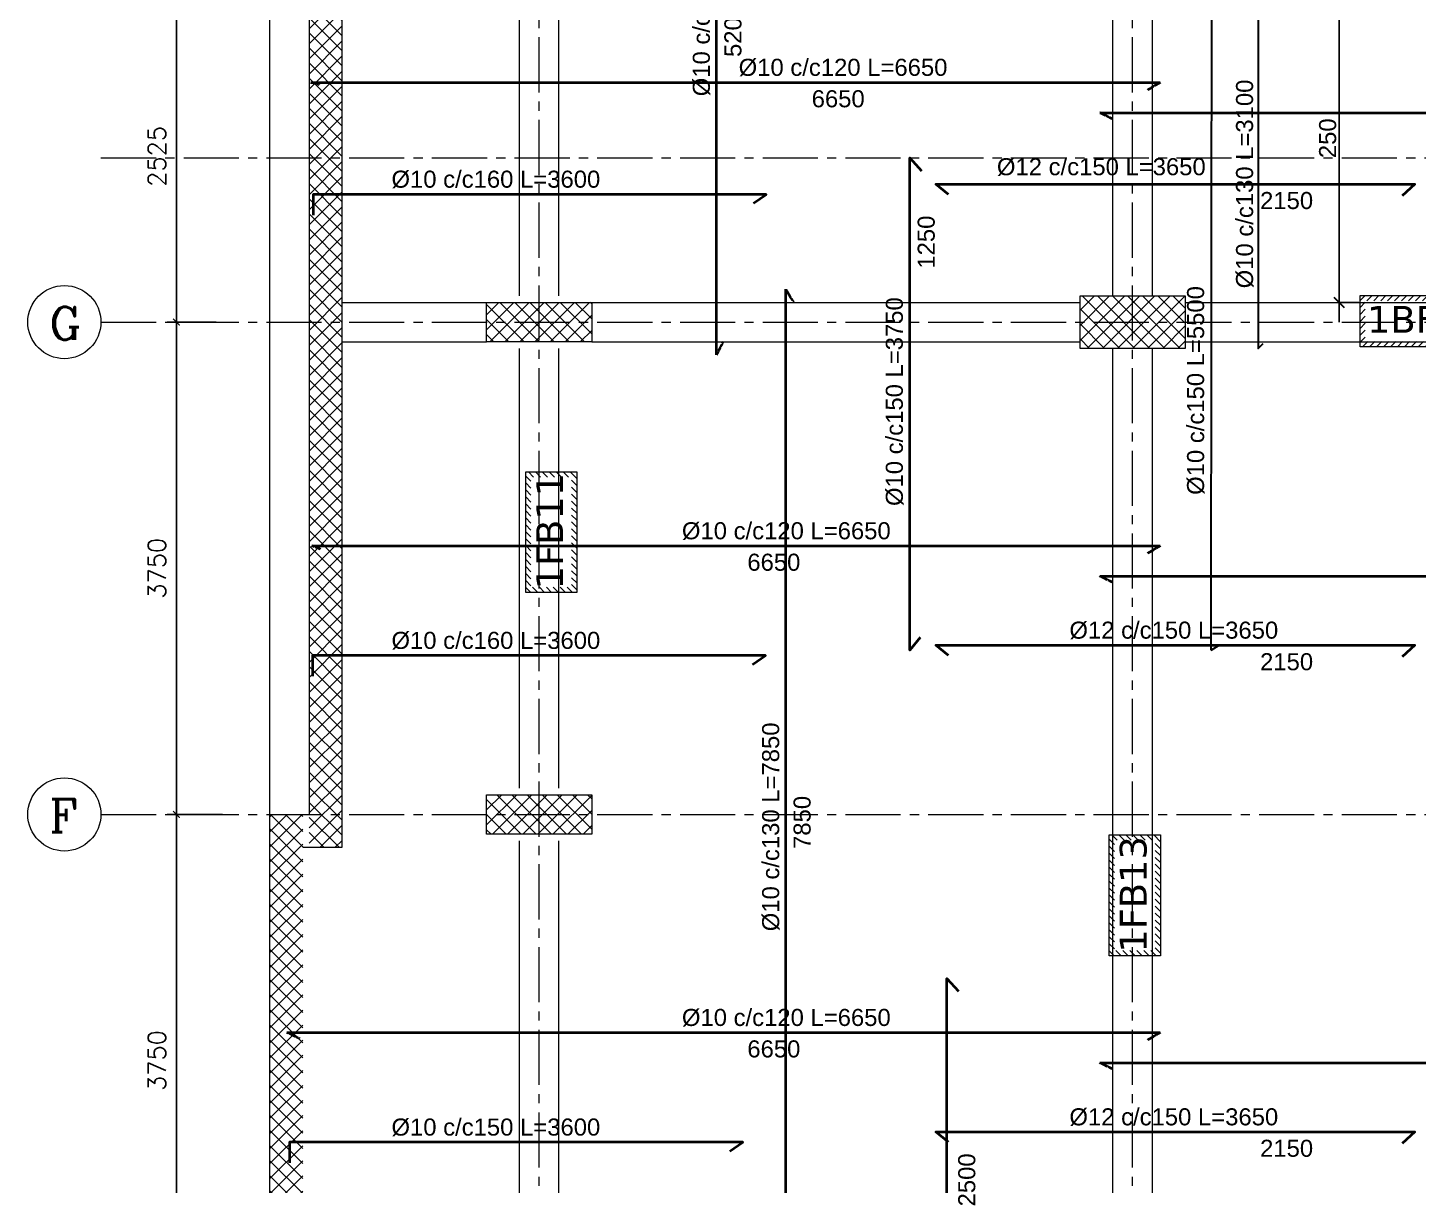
# Model space of a CAD drawing. Header units: inches. Extents: x -26151 to 62940, y -10194 to 246332.
# Drawn here: x -25551 to -24492, y 118694 to 119575 of the extents above; entities that cross this region are included whole.
import ezdxf

# ---------------------------------------------------------------- set-up
doc = ezdxf.new("R2010")
doc.units = ezdxf.units.IN
doc.header["$LTSCALE"] = 0.7
doc.header["$MEASUREMENT"] = 0
for name, pattern in [('ACAD_ISO10W100', [18, 12, -3, 0, -3]), ('CENTER2', [1.125, 0.75, -0.125, 0.125, -0.125]), ('DASHED2', [0.375, 0.25, -0.125])]:
    doc.linetypes.add(name, pattern=pattern)
doc.layers.get('0').update_dxf_attribs({"lineweight": 13})
doc.layers.get('Defpoints').update_dxf_attribs({"lineweight": 5})
for name, color, linetype, lineweight in [('axis', 254, 'ACAD_ISO10W100', 9), ('BEAM', 5, 'Continuous', 0), ('COLUMN', 4, 'Continuous', 20), ('dim', 1, 'Continuous', 25), ('hach', 9, 'Continuous', 9), ('hach 1', 254, 'Continuous', 9), ('hatch', 9, 'Continuous', 9), ('TEXT', 3, 'Continuous', 25), ('top renforcment', 7, 'Continuous', 40)]:
    doc.layers.add(name, color=color, linetype=linetype, lineweight=lineweight)
doc.styles.add('100', font='romans.shx', dxfattribs={"height": 13.5})
doc.styles.add('GENERATED_STYLE_4', font='verdanai.ttf')
doc.styles.add('romanc', font='verdana.ttf', dxfattribs={"height": 250})
doc.styles.get("Standard").update_dxf_attribs({"font": 'arial.ttf', "height": 13})
doc.dimstyles.new('abr100', dxfattribs={"dimtxt": 15, "dimasz": 5, "dimexe": 7, "dimexo": 7, "dimgap": 8, "dimtad": 1, "dimdec": 0, "dimlfac": 10, "dimzin": 4, "dimdsep": 46, "dimtxsty": '100', "dimblk": 'ARCHTICK', "dimcen": 0.09, "dimdle": 7, "dimclrd": 1, "dimclre": 8, "dimclrt": 2, "dimadec": 0, "dimazin": 1, "dimtfac": 1, "dimtdec": 0, "dimtix": 1, "dimtofl": 0, "dimtmove": 0, "dimatfit": 3, "dimldrblk": 'ARCHTICK', "dimfxl": 0, "dimtolj": 1, "dimtzin": 0, "dimlwd": -1, "dimlwe": -1, "dimarcsym": 0})
doc.dimstyles.get("Standard").update_dxf_attribs({"dimtxt": 13, "dimasz": 5, "dimexe": 0.18, "dimexo": 0.0625, "dimgap": 6, "dimtad": 1, "dimdec": 0, "dimlfac": 10, "dimzin": 0, "dimdsep": 46, "dimtxsty": 'Standard', "dimblk": 'ARCHTICK', "dimcen": 0.09, "dimse1": 1, "dimse2": 1, "dimclrd": 1, "dimclre": 7, "dimclrt": 3, "dimadec": 0, "dimazin": 0, "dimtfac": 1, "dimtdec": 0, "dimtix": 1, "dimtofl": 0, "dimtmove": 0, "dimatfit": 3, "dimldrblk": 'ARCHTICK', "dimfxl": 0, "dimtolj": 1, "dimtzin": 0, "dimarcsym": 0})
doc.dimstyles.new('STANDARD$0', dxfattribs={"dimscale": 0, "dimtxt": 50, "dimasz": 8, "dimexe": 15, "dimexo": 0.0625, "dimgap": 2, "dimtad": 1, "dimdec": 0, "dimzin": 0, "dimdsep": 46, "dimtxsty": 'Standard', "dimblk1": 'ARCHTICK', "dimblk2": 'ARCHTICK', "dimsah": 1, "dimcen": 0.09, "dimdle": 15, "dimclrd": 3, "dimclre": 3, "dimclrt": 3, "dimazin": 0, "dimtfac": 1, "dimtdec": 0, "dimtofl": 0, "dimtmove": 1, "dimatfit": 3, "dimldrblk": 'ARCHTICK', "dimfxl": 0, "dimtolj": 1, "dimtzin": 0, "dimarcsym": 0})

# ---------------------------------------------------------------- blocks, each defined once
blk = doc.blocks.new('_ArchTick')
at = {"color": 0, "linetype": 'ByBlock', "lineweight": 0, "const_width": 0.15}
blk.add_lwpolyline([(-0.5, -0.5), (0.5, 0.5)], dxfattribs=at)
blk = doc.blocks.new('*D1470')
at = {"layer": 'Defpoints', "color": 0, "lineweight": 30, "transparency": 16777216}
for p in [(-25437.7, 118976.1), (-25395.5, 118976.1), (-25400.5, 118601.1)]:
    blk.add_point(p, dxfattribs=at)
at = {"layer": 'dim', "color": 8, "transparency": 16777216}
for p, q in [((-25402.5, 118976.1), (-25444.7, 118976.1)), ((-25407.5, 118601.1), (-25444.7, 118601.1))]:
    blk.add_line(p, q, dxfattribs=at)
at = {"layer": 'dim', "color": 1, "transparency": 16777216}
blk.add_line((-25437.7, 118594.1), (-25437.7, 118983.1), dxfattribs=at)
at = {"layer": 'dim', "color": 1, "transparency": 16777216, "xscale": 5, "yscale": 5, "zscale": 5}
for p, rotation in [((-25437.7, 118976.1), 90), ((-25437.7, 118601.1), 270)]:
    blk.add_blockref('_ArchTick', p, dxfattribs=dict(at, rotation=rotation))
at = {"layer": 'dim', "color": 2, "lineweight": 30, "transparency": 16777216, "insert": (-25452.5, 118788.6), "char_height": 13.5, "attachment_point": 5, "rotation": 90, "style": '100'}
blk.add_mtext('\\A1;3750', dxfattribs=at)
blk = doc.blocks.new('*D1471')
at = {"layer": 'Defpoints', "color": 0, "lineweight": 30, "transparency": 16777216}
for p in [(-25437.7, 119351.1), (-25400.5, 119351.1), (-25395.5, 118976.1)]:
    blk.add_point(p, dxfattribs=at)
at = {"layer": 'dim', "color": 1, "transparency": 16777216}
blk.add_line((-25437.7, 118969.1), (-25437.7, 119358.1), dxfattribs=at)
at = {"layer": 'dim', "color": 8, "transparency": 16777216}
for p, q in [((-25407.5, 119351.1), (-25444.7, 119351.1)), ((-25402.5, 118976.1), (-25444.7, 118976.1))]:
    blk.add_line(p, q, dxfattribs=at)
at = {"layer": 'dim', "color": 1, "transparency": 16777216, "xscale": 5, "yscale": 5, "zscale": 5}
for p, rotation in [((-25437.7, 119351.1), 90), ((-25437.7, 118976.1), 270)]:
    blk.add_blockref('_ArchTick', p, dxfattribs=dict(at, rotation=rotation))
at = {"layer": 'dim', "color": 2, "lineweight": 30, "transparency": 16777216, "insert": (-25452.5, 119163.6), "char_height": 13.5, "attachment_point": 5, "rotation": 90, "style": '100'}
blk.add_mtext('\\A1;3750', dxfattribs=at)
blk = doc.blocks.new('*D1472')
at = {"layer": 'Defpoints', "color": 0, "lineweight": 30, "transparency": 16777216}
for p in [(-25437.7, 119603.6), (-25400.5, 119603.6), (-25400.5, 119351.1)]:
    blk.add_point(p, dxfattribs=at)
at = {"layer": 'dim', "color": 1, "transparency": 16777216}
blk.add_line((-25437.7, 119344.1), (-25437.7, 119610.6), dxfattribs=at)
at = {"layer": 'dim', "color": 8, "transparency": 16777216}
for p, q in [((-25407.5, 119603.6), (-25444.7, 119603.6)), ((-25407.5, 119351.1), (-25444.7, 119351.1))]:
    blk.add_line(p, q, dxfattribs=at)
at = {"layer": 'dim', "color": 1, "transparency": 16777216, "xscale": 5, "yscale": 5, "zscale": 5}
for p, rotation in [((-25437.7, 119603.6), 90), ((-25437.7, 119351.1), 270)]:
    blk.add_blockref('_ArchTick', p, dxfattribs=dict(at, rotation=rotation))
at = {"layer": 'dim', "color": 2, "lineweight": 30, "transparency": 16777216, "insert": (-25452.5, 119477.3), "char_height": 13.5, "attachment_point": 5, "rotation": 90, "style": '100'}
blk.add_mtext('\\A1;2525', dxfattribs=at)
blk = doc.blocks.new('*D1478')
at = {"layer": 'Defpoints', "color": 0, "transparency": 16777216}
for p in [(-25366.5, 119448.4), (-25366.5, 119446.7), (-25006.4, 119448.4, 13009.9)]:
    blk.add_point(p, dxfattribs=at)
at = {"layer": 'TEXT', "color": 3, "transparency": 16777216, "insert": (-25194.4, 119459.7), "char_height": 13, "attachment_point": 5}
blk.add_mtext('\\A1;%%C10 c/c160 L=3600', dxfattribs=at)
blk = doc.blocks.new('*D1479')
at = {"layer": 'Defpoints', "color": 0, "transparency": 16777216}
for p in [(-24709.4, 119431, -26473), (-24494.4, 119431, -40395.4), (-24494.4, 119431)]:
    blk.add_point(p, dxfattribs=at)
at = {"layer": 'TEXT', "color": 3, "transparency": 16777216, "insert": (-24592.2, 119443.6), "char_height": 13, "attachment_point": 5}
blk.add_mtext('\\A1;2150', dxfattribs=at)
blk = doc.blocks.new('*D1480')
at = {"layer": 'Defpoints', "color": 0, "lineweight": 30, "transparency": 16777216}
for p in [(-24859.4, 119456.1), (-24494.4, 119456.2), (-24494.4, 119456.1)]:
    blk.add_point(p, dxfattribs=at)
at = {"layer": 'TEXT', "color": 3, "transparency": 16777216, "insert": (-24733.3, 119469.2), "char_height": 13, "attachment_point": 5}
blk.add_mtext('\\A1;%%C12 c/c150 L=3650', dxfattribs=at)
blk = doc.blocks.new('*D1504')
at = {"layer": 'Defpoints', "color": 0, "transparency": 16777216}
for p in [(-25353.4, 119508.4, -19467.6), (-24688.4, 119508.4, -59863), (-24688.4, 119508.4)]:
    blk.add_point(p, dxfattribs=at)
at = {"layer": 'TEXT', "color": 3, "transparency": 16777216, "insert": (-24933.7, 119521.1), "char_height": 13, "attachment_point": 5}
blk.add_mtext('\\A1;6650', dxfattribs=at)
blk = doc.blocks.new('*D1505')
at = {"layer": 'Defpoints', "color": 0, "transparency": 16777216}
for p in [(-25353.5, 119533.6), (-24688.4, 119533.6, -19467.6), (-24688.4, 119531.9)]:
    blk.add_point(p, dxfattribs=at)
at = {"layer": 'TEXT', "color": 3, "transparency": 16777216, "insert": (-24930, 119544.9), "char_height": 13, "attachment_point": 5}
blk.add_mtext('\\A1;%%C10 c/c120 L=6650', dxfattribs=at)
blk = doc.blocks.new('*D1506')
at = {"layer": 'Defpoints', "color": 0, "transparency": 16777216}
for p in [(-24734.5, 119510.5), (-24059.4, 119510.5, -19467.6), (-24059.4, 119508.8)]:
    blk.add_point(p, dxfattribs=at)
at = {"layer": 'TEXT', "color": 3, "transparency": 16777216, "insert": (-24344.2, 119521.8), "char_height": 13, "attachment_point": 5}
blk.add_mtext('\\A1;%%C10 c/c120 L=6800', dxfattribs=at)
blk = doc.blocks.new('*D1511')
at = {"layer": 'Defpoints', "color": 0, "transparency": 16777216}
for p in [(-25353.4, 119155.4, -19467.6), (-24688.4, 119155.4, -59863), (-24688.4, 119155.4)]:
    blk.add_point(p, dxfattribs=at)
at = {"layer": 'TEXT', "color": 3, "transparency": 16777216, "insert": (-24982.7, 119168.1), "char_height": 13, "attachment_point": 5}
blk.add_mtext('\\A1;6650', dxfattribs=at)
blk = doc.blocks.new('*D1512')
at = {"layer": 'Defpoints', "color": 0, "transparency": 16777216}
for p in [(-25353.5, 119180.6), (-24688.4, 119180.6, -19467.6), (-24688.4, 119178.9)]:
    blk.add_point(p, dxfattribs=at)
at = {"layer": 'TEXT', "color": 3, "transparency": 16777216, "insert": (-24973.2, 119191.9), "char_height": 13, "attachment_point": 5}
blk.add_mtext('\\A1;%%C10 c/c120 L=6650', dxfattribs=at)
blk = doc.blocks.new('*D1513')
at = {"layer": 'Defpoints', "color": 0, "transparency": 16777216}
for p in [(-24734.4, 119132.4, -19467.6), (-24059.4, 119132.4, -59863), (-24059.4, 119132.4)]:
    blk.add_point(p, dxfattribs=at)
at = {"layer": 'TEXT', "color": 3, "transparency": 16777216, "insert": (-24353.7, 119145), "char_height": 13, "attachment_point": 5}
blk.add_mtext('\\A1;6750', dxfattribs=at)
blk = doc.blocks.new('*D1514')
at = {"layer": 'Defpoints', "color": 0, "transparency": 16777216}
for p in [(-24734.5, 119157.6), (-24059.4, 119157.6, -19467.6), (-24059.4, 119155.9)]:
    blk.add_point(p, dxfattribs=at)
at = {"layer": 'TEXT', "color": 3, "transparency": 16777216, "insert": (-24344.2, 119168.9), "char_height": 13, "attachment_point": 5}
blk.add_mtext('\\A1;%%C10 c/c120 L=6750', dxfattribs=at)
blk = doc.blocks.new('*D1515')
at = {"layer": 'Defpoints', "color": 0, "transparency": 16777216}
for p in [(-25353.4, 118784.8, -19467.6), (-24688.4, 118784.8, -59863), (-24688.4, 118784.8)]:
    blk.add_point(p, dxfattribs=at)
at = {"layer": 'TEXT', "color": 3, "transparency": 16777216, "insert": (-24982.7, 118797.4), "char_height": 13, "attachment_point": 5}
blk.add_mtext('\\A1;6650', dxfattribs=at)
blk = doc.blocks.new('*D1516')
at = {"layer": 'Defpoints', "color": 0, "transparency": 16777216}
for p in [(-25353.5, 118809.9), (-24688.4, 118809.9, -19467.6), (-24688.4, 118808.2)]:
    blk.add_point(p, dxfattribs=at)
at = {"layer": 'TEXT', "color": 3, "transparency": 16777216, "insert": (-24973.2, 118821.2), "char_height": 13, "attachment_point": 5}
blk.add_mtext('\\A1;%%C10 c/c120 L=6650', dxfattribs=at)
blk = doc.blocks.new('*D1542')
at = {"layer": 'Defpoints', "color": 0, "transparency": 16777216}
for p in [(-24853.9, 119476.1, -26473), (-24853.9, 119476.1), (-24853.9, 119351.1, -26473)]:
    blk.add_point(p, dxfattribs=at)
at = {"layer": 'TEXT', "color": 3, "transparency": 16777216, "insert": (-24866.6, 119412), "char_height": 13, "attachment_point": 5, "rotation": 90}
blk.add_mtext('\\A1;1250', dxfattribs=at)
blk = doc.blocks.new('*D1543')
at = {"layer": 'Defpoints', "color": 0, "transparency": 16777216}
for p in [(-24879.1, 119476.1, 13922.4), (-24877.7, 119476.1), (-24879.1, 119101.1)]:
    blk.add_point(p, dxfattribs=at)
at = {"layer": 'TEXT', "color": 3, "transparency": 16777216, "insert": (-24890.7, 119290.5), "char_height": 13, "attachment_point": 5, "rotation": 90}
blk.add_mtext('\\A1;%%C10 c/c150 L=3750', dxfattribs=at)
blk = doc.blocks.new('*D1564')
at = {"layer": 'Defpoints', "color": 0, "transparency": 16777216}
for p in [(-24948.5, 119376.1, -59863), (-24948.5, 119376.1), (-24948.5, 118591.1, -59863)]:
    blk.add_point(p, dxfattribs=at)
at = {"layer": 'TEXT', "color": 3, "transparency": 16777216, "insert": (-24961.1, 118970), "char_height": 13, "attachment_point": 5, "rotation": 90}
blk.add_mtext('\\A1;7850', dxfattribs=at)
blk = doc.blocks.new('*D1565')
at = {"layer": 'Defpoints', "color": 0, "transparency": 16777216}
for p in [(-24973.6, 119376.1, -19467.6), (-24971.9, 119376.1), (-24973.6, 118591, -40395.4)]:
    blk.add_point(p, dxfattribs=at)
at = {"layer": 'TEXT', "color": 3, "transparency": 16777216, "insert": (-24984.9, 118966.6), "char_height": 13, "attachment_point": 5, "rotation": 90}
blk.add_mtext('\\A1;%%C10 c/c130 L=7850', dxfattribs=at)
blk = doc.blocks.new('*D1568')
at = {"layer": 'Defpoints', "color": 0, "transparency": 16777216}
for p in [(-25001.2, 119846.1, -59863), (-25001.2, 119846.1), (-25001.2, 119326.1, -59863)]:
    blk.add_point(p, dxfattribs=at)
at = {"layer": 'TEXT', "color": 3, "transparency": 16777216, "insert": (-25013.8, 119573.2), "char_height": 13, "attachment_point": 5, "rotation": 90}
blk.add_mtext('\\A1;5200', dxfattribs=at)
blk = doc.blocks.new('*D1569')
at = {"layer": 'Defpoints', "color": 0, "transparency": 16777216}
for p in [(-25026.4, 119846.1, -19467.6), (-25024.7, 119846.1), (-25026.4, 119326, -40395.4)]:
    blk.add_point(p, dxfattribs=at)
at = {"layer": 'TEXT', "color": 3, "transparency": 16777216, "insert": (-25037.7, 119602.6), "char_height": 13, "attachment_point": 5, "rotation": 90}
blk.add_mtext('\\A1;%%C10 c/c130 L=5200', dxfattribs=at)
blk = doc.blocks.new('*D1573')
at = {"layer": 'Defpoints', "color": 0, "transparency": 16777216}
for p in [(-25366.5, 119097.1), (-25366.5, 119095.4), (-25006.4, 119097.1, 13009.9)]:
    blk.add_point(p, dxfattribs=at)
at = {"layer": 'TEXT', "color": 3, "transparency": 16777216, "insert": (-25194.4, 119108.4), "char_height": 13, "attachment_point": 5}
blk.add_mtext('\\A1;%%C10 c/c160 L=3600', dxfattribs=at)
blk = doc.blocks.new('*D1574')
at = {"layer": 'Defpoints', "color": 0, "transparency": 16777216}
for p in [(-24709.4, 119079.7, -26473), (-24494.4, 119079.7, -40395.4), (-24494.4, 119079.7)]:
    blk.add_point(p, dxfattribs=at)
at = {"layer": 'TEXT', "color": 3, "transparency": 16777216, "insert": (-24592.2, 119092.3), "char_height": 13, "attachment_point": 5}
blk.add_mtext('\\A1;2150', dxfattribs=at)
blk = doc.blocks.new('*D1575')
at = {"layer": 'Defpoints', "color": 0, "transparency": 16777216}
for p in [(-24859.4, 119104.9), (-24494.4, 119104.9), (-24494.4, 119103.2)]:
    blk.add_point(p, dxfattribs=at)
at = {"layer": 'TEXT', "color": 3, "transparency": 16777216, "insert": (-24678.1, 119116.2), "char_height": 13, "attachment_point": 5}
blk.add_mtext('\\A1;%%C12 c/c150 L=3650', dxfattribs=at)
blk = doc.blocks.new('*D1577')
at = {"layer": 'Defpoints', "color": 0, "transparency": 16777216}
for p in [(-25366.5, 118726.4), (-25366.5, 118724.7), (-25006.4, 118726.4, 13009.9)]:
    blk.add_point(p, dxfattribs=at)
at = {"layer": 'TEXT', "color": 3, "transparency": 16777216, "insert": (-25194.4, 118737.7), "char_height": 13, "attachment_point": 5}
blk.add_mtext('\\A1;%%C10 c/c150 L=3600', dxfattribs=at)
blk = doc.blocks.new('*D1578')
at = {"layer": 'Defpoints', "color": 0, "transparency": 16777216}
for p in [(-24709.4, 118709, -26473), (-24494.4, 118709, -40395.4), (-24494.4, 118709)]:
    blk.add_point(p, dxfattribs=at)
at = {"layer": 'TEXT', "color": 3, "transparency": 16777216, "insert": (-24592.2, 118721.7), "char_height": 13, "attachment_point": 5}
blk.add_mtext('\\A1;2150', dxfattribs=at)
blk = doc.blocks.new('*D1579')
at = {"layer": 'Defpoints', "color": 0, "transparency": 16777216}
for p in [(-24859.4, 118734.2), (-24494.4, 118734.2), (-24494.4, 118732.5)]:
    blk.add_point(p, dxfattribs=at)
at = {"layer": 'TEXT', "color": 3, "transparency": 16777216, "insert": (-24678.1, 118745.5), "char_height": 13, "attachment_point": 5}
blk.add_mtext('\\A1;%%C12 c/c150 L=3650', dxfattribs=at)
blk = doc.blocks.new('*D1602')
at = {"layer": 'Defpoints', "color": 0, "transparency": 16777216}
for p in [(-24852.4, 118866, 13922.4), (-24851, 118866), (-24852.4, 118356, -14106)]:
    blk.add_point(p, dxfattribs=at)
at = {"layer": 'TEXT', "color": 3, "transparency": 16777216, "insert": (-24864, 118598.9), "char_height": 13, "attachment_point": 5, "rotation": 90}
blk.add_mtext('\\A1;%%C10 c/c150 L=5100', dxfattribs=at)
blk = doc.blocks.new('*D1603')
at = {"layer": 'Defpoints', "color": 0, "transparency": 16777216}
for p in [(-24823.1, 118851.1, -26473), (-24823.1, 118851.1), (-24823.1, 118601.1, -26473)]:
    blk.add_point(p, dxfattribs=at)
at = {"layer": 'TEXT', "color": 3, "transparency": 16777216, "insert": (-24835.7, 118697.7), "char_height": 13, "attachment_point": 5, "rotation": 90}
blk.add_mtext('\\A1;2500', dxfattribs=at)
blk = doc.blocks.new('*D1606')
at = {"layer": 'Defpoints', "color": 0, "transparency": 16777216}
for p in [(-24777.2, 118786.9), (-24102.1, 118786.9, -19467.6), (-24102.1, 118785.2)]:
    blk.add_point(p, dxfattribs=at)
at = {"layer": 'TEXT', "color": 3, "transparency": 16777216, "insert": (-24386.9, 118798.2), "char_height": 13, "attachment_point": 5}
blk.add_mtext('\\A1;%%C10 c/c120 L=6800', dxfattribs=at)
blk = doc.blocks.new('*D1631')
at = {"layer": 'Defpoints', "color": 0, "linetype": 'ByBlock', "lineweight": 30, "transparency": 16777216}
for p in [(-24639.4, 119616.1), (-24639.4, 119366.1), (-24552.2, 119366.1)]:
    blk.add_point(p, dxfattribs=at)
at = {"layer": 'hach', "color": 3, "lineweight": -2, "transparency": 16777216}
for p, q in [((-24552.2, 119631.1), (-24552.2, 119351.1)), ((-24553.5, 119616.1), (-24537.2, 119616.1)), ((-24553.5, 119366.1), (-24537.2, 119366.1))]:
    blk.add_line(p, q, dxfattribs=at)
at = {"layer": 'hach', "color": 3, "linetype": 'ByBlock', "lineweight": -2, "transparency": 16777216, "xscale": 8, "yscale": 8, "zscale": 8}
for p, rotation in [((-24552.2, 119616.1), 90), ((-24552.2, 119366.1), 270)]:
    blk.add_blockref('_ArchTick', p, dxfattribs=dict(at, rotation=rotation))
at = {"layer": 'hach', "color": 3, "linetype": 'ByBlock', "lineweight": 30, "transparency": 16777216, "insert": (-24560.9, 119491.1), "char_height": 13, "attachment_point": 5, "rotation": 90}
blk.add_mtext('\\A1;250', dxfattribs=at)
blk = doc.blocks.new('*D1690')
at = {"layer": 'Defpoints', "color": 0, "lineweight": 30, "transparency": 16777216}
for p in [(-24782.4, 119476.1, 13922.4), (-24648.3, 119476.1), (-24782.4, 119101.1)]:
    blk.add_point(p, dxfattribs=at)
at = {"layer": 'TEXT', "color": 3, "transparency": 16777216, "insert": (-24661.3, 119299), "char_height": 13, "attachment_point": 5, "rotation": 90}
blk.add_mtext('\\A1;%%C10 c/c150 L=5500', dxfattribs=at)
blk = doc.blocks.new('*D1695')
at = {"layer": 'Defpoints', "color": 0, "lineweight": 30, "transparency": 16777216}
for p in [(-24611, 119699.8), (-24606.7, 119699.8, -19467.6), (-24606.7, 119179.8, -40395.4)]:
    blk.add_point(p, dxfattribs=at)
at = {"layer": 'TEXT', "color": 3, "transparency": 16777216, "insert": (-24624, 119456.3), "char_height": 13, "attachment_point": 5, "rotation": 90}
blk.add_mtext('\\A1;%%C10 c/c130 L=3100', dxfattribs=at)

msp = doc.modelspace()

# ---------------------------------------------------------------- hatches: boundary and pattern name
at = {"layer": 'hach 1', "linetype": 'ByBlock'}
h = msp.add_hatch(dxfattribs=at)
h.set_pattern_fill('ANSI31', color=1, scale=30, style=0)
h.set_pattern_definition([(45, (-12078.8954, -306.8085), (-2.65165043, 2.65165043), [])])
h.paths.add_polyline_path([(-24444.35, 119371.36), (-24536.29, 119371.36), (-24536.29, 119332.36), (-24444.35, 119332.36)])
h.paths.add_polyline_path([(-24448.35, 119367.36), (-24448.35, 119336.36), (-24532.29, 119336.36), (-24532.29, 119367.36)], flags=16)
h = msp.add_hatch(dxfattribs=at)
h.set_pattern_fill('ANSI31', color=1, scale=30, angle=90, style=0)
h.set_pattern_definition([(135, (94506.487, 131602.543), (-2.65165043, -2.65165043), [])])
h.paths.add_polyline_path([(-25171.68, 119237.09), (-25171.68, 119145.15), (-25132.68, 119145.15), (-25132.68, 119237.09)])
h.paths.add_polyline_path([(-25167.68, 119233.09), (-25136.68, 119233.09), (-25136.68, 119149.15), (-25167.68, 119149.15)], flags=16)
h = msp.add_hatch(dxfattribs=at)
h.set_pattern_fill('ANSI31', color=1, scale=30, angle=90, style=0)
h.set_pattern_definition([(135, (94950.906, 131325.873), (-2.65165043, -2.65165043), [])])
h.paths.add_polyline_path([(-24727.26, 118960.42), (-24727.26, 118868.48), (-24688.26, 118868.48), (-24688.26, 118960.42)])
h.paths.add_polyline_path([(-24723.26, 118956.42), (-24692.26, 118956.42), (-24692.26, 118872.48), (-24723.26, 118872.48)], flags=16)
at = {"layer": 'hatch', "ltscale": 0.5}
h = msp.add_hatch(dxfattribs=at)
h.set_pattern_fill('NET', color=1, scale=65, angle=45, style=0)
h.set_pattern_definition([(45, (-489249.347, -142772.044), (-5.7452426, 5.7452426), []), (135, (-489249.347, -142772.044), (-5.7452426, -5.7452426), [])])
h.paths.add_polyline_path([(-25336.44, 119826.29), (-25311.44, 119826.08), (-25311.44, 118951.08), (-25336.46, 118951.08)])
h = msp.add_hatch(dxfattribs=at)
h.set_pattern_fill('NET', color=1, scale=65, angle=45, style=0)
h.set_pattern_definition([(45, (-487269.631, -142662.6286), (-5.7452426, 5.7452426), []), (135, (-487269.631, -142662.6286), (-5.7452426, -5.7452426), [])])
h.paths.add_polyline_path([(-24749.44, 119371.08), (-24669.44, 119371.08), (-24669.44, 119331.08), (-24749.44, 119331.08)])
h = msp.add_hatch(dxfattribs=at)
h.set_pattern_fill('NET', color=1, scale=65, angle=45, style=0)
h.set_pattern_definition([(45, (-487281.631, -142662.6286), (-5.7452426, 5.7452426), []), (135, (-487281.631, -142662.6286), (-5.7452426, -5.7452426), [])])
h.paths.add_polyline_path([(-25201.44, 119366.08), (-25121.44, 119366.08), (-25121.44, 119336.08), (-25201.44, 119336.08)])
h = msp.add_hatch(dxfattribs=at)
h.set_pattern_fill('NET', color=1, scale=65, angle=45, style=0)
h.set_pattern_definition([(45, (-487281.631, -142637.6286), (-5.7452426, 5.7452426), []), (135, (-487281.631, -142637.6286), (-5.7452426, -5.7452426), [])])
h.paths.add_polyline_path([(-25201.44, 118991.08), (-25121.44, 118991.08), (-25121.44, 118961.08), (-25201.44, 118961.08)])
h = msp.add_hatch(dxfattribs=at)
h.set_pattern_fill('NET', color=1, scale=65, angle=45, style=0)
h.set_pattern_definition([(45, (-489207.561, -142772.044), (-5.7452426, 5.7452426), []), (135, (-489207.561, -142772.044), (-5.7452426, -5.7452426), [])])
h.paths.add_polyline_path([(-25366.44, 118976.08), (-25341.44, 118976.08), (-25341.44, 118616.08), (-25366.44, 118616.08)])

# ---------------------------------------------------------------- linework, layer by layer
at = {"color": 1, "lineweight": 20}
for centre in [(-25523, 119351.08), (-25523, 118976.08)]:
    msp.add_ellipse(centre, major_axis=(-0.02, 27.86), ratio=1, start_param=4.7118466, end_param=10.9950319, dxfattribs=at)
at = {"layer": 'axis', "color": 1, "linetype": 'CENTER2', "ltscale": 80}
for p, q in [((-25366.44, 117926.24), (-25366.44, 119991.98)), ((-25161.44, 116376.08), (-25161.44, 119991.98)), ((-24709.44, 116376.08), (-24709.44, 119991.98)), ((-25495.14, 119476.08), (-22887.88, 119476.08)), ((-25495.14, 119351.08), (-22887.88, 119351.08)), ((-25495.14, 118976.08), (-22887.88, 118976.08))]:
    msp.add_line(p, q, dxfattribs=at)
at = {"layer": 'BEAM', "color": 1, "linetype": 'Continuous'}
for p, q in [((-25176.44, 119371.08), (-25176.44, 119696.08)), ((-25146.44, 119371.08), (-25146.44, 119696.08)), ((-24724.44, 119371.08), (-24724.44, 119616.08)), ((-24694.44, 119371.08), (-24694.44, 119616.08)), ((-25311.44, 119366.08), (-25201.44, 119366.08)), ((-25121.44, 119366.08), (-24749.44, 119366.08)), ((-24669.44, 119366.08), (-24109.44, 119366.08)), ((-25311.44, 119336.08), (-25201.44, 119336.08)), ((-25121.44, 119336.08), (-24749.44, 119336.08)), ((-24669.44, 119336.08), (-24109.44, 119336.08)), ((-25176.44, 118996.08), (-25176.44, 119331.08)), ((-25146.44, 118996.08), (-25146.44, 119331.08)), ((-24724.44, 118403.58), (-24724.44, 119331.08)), ((-24694.44, 118616.08), (-24694.44, 119331.08)), ((-25176.44, 118616.08), (-25176.44, 118956.08)), ((-25146.44, 118616.08), (-25146.44, 118956.08))]:
    msp.add_line(p, q, dxfattribs=at)
at = {"layer": 'COLUMN', "color": 1}
for p, q in [((-25336.44, 118976.08), (-25336.44, 119851.08)), ((-25311.44, 118951.08), (-25311.44, 119826.08))]:
    msp.add_line(p, q, dxfattribs=at)
for points in [[(-24749.44, 119371.08), (-24669.44, 119371.08), (-24669.44, 119331.08), (-24749.44, 119331.08)], [(-25201.44, 119366.08), (-25121.44, 119366.08), (-25121.44, 119336.08), (-25201.44, 119336.08)], [(-25201.44, 119366.08), (-25121.44, 119366.08), (-25121.44, 119336.08), (-25201.44, 119336.08)], [(-25201.44, 118991.08), (-25121.44, 118991.08), (-25121.44, 118961.08), (-25201.44, 118961.08)], [(-25201.44, 118991.08), (-25121.44, 118991.08), (-25121.44, 118961.08), (-25201.44, 118961.08)]]:
    msp.add_lwpolyline(points, close=True, dxfattribs=at)
at = {"layer": 'hach', "color": 2, "linetype": 'ByBlock'}
msp.add_line((-24613.79, 119336.08), (-24613.79, 119331.08), dxfattribs=at)
at = {"layer": 'hach', "color": 1, "linetype": 'ByBlock', "lineweight": 30}
msp.add_line((-24649.56, 119101.09), (-24643.67, 119104.9, -13009.85), dxfattribs=at)
at = {"layer": 'hach', "color": 1}
msp.add_line((-25341.44, 118951.08), (-25311.44, 118951.08), dxfattribs=at)
at = {"layer": 'hach', "color": 1, "linetype": 'ByBlock'}
msp.add_lwpolyline([(-22768.08, 117014.98), (-23582.23, 116475.94), (-25366.44, 116376.18), (-25366.44, 119870.13), (-23267.88, 119870.04), (-22768.08, 117014.98)], dxfattribs=at)
at = {"layer": 'hach', "color": 1, "linetype": 'ByBlock', "lineweight": 30}
for points in [[(-24649.56, 119101.09), (-24649.16, 119638.58), (-24634.16, 119638.58)], [(-24613.79, 119638.58), (-24613.79, 119331.08), (-24610.13, 119334.71)]]:
    msp.add_lwpolyline(points, dxfattribs=at)
at = {"layer": 'hach 1', "color": 1, "linetype": 'ByBlock'}
for points in [[(-24536.29, 119371.36), (-24444.35, 119371.36), (-24444.35, 119332.36), (-24536.29, 119332.36)], [(-25171.68, 119145.15), (-25171.68, 119237.09), (-25132.68, 119237.09), (-25132.68, 119145.15)], [(-24727.26, 118868.48), (-24727.26, 118960.42), (-24688.26, 118960.42), (-24688.26, 118868.48)]]:
    msp.add_lwpolyline(points, close=True, dxfattribs=at)
at = {"layer": 'top renforcment', "color": 1, "linetype": 'DASHED2', "ltscale": 2}
for points, elevation in [([(-25021.58, 119335.79), (-25026.38, 119326.05), (-25026.38, 119846.08), (-25020.56, 119836.34)], 35582.37), ([(-25328.72, 119531.6), (-25335.44, 119533.61), (-24688.44, 119533.62), (-24698.18, 119527.8)], -5909.18), ([(-24724.73, 119505.75), (-24734.47, 119510.56), (-24059.44, 119510.56), (-24069.19, 119504.74)], -5909.18), ([(-24968.86, 118600.79), (-24973.66, 118591.05), (-24973.67, 119376.08), (-24967.85, 119366.34)], 34486.2), ([(-25327.83, 119177.98), (-25334.52, 119180.64), (-24688.44, 119180.64), (-24698.18, 119174.82)], -5909.18), ([(-24724.73, 119152.78), (-24734.47, 119157.58), (-24059.44, 119157.58), (-24069.19, 119151.76)], -5909.18), ([(-25343.72, 118805.15), (-25353.47, 118809.95), (-24688.44, 118809.95), (-24698.18, 118804.13)], -5909.18), ([(-24724.73, 118782.09), (-24734.47, 118786.89), (-24059.44, 118786.89), (-24069.18, 118781.07)], -5909.18)]:
    msp.add_lwpolyline(points, dxfattribs=dict(at, elevation=elevation))
at = {"layer": 'top renforcment', "color": 1}
for points, elevation in [([(-24871.25, 119110.83), (-24879.12, 119101.08), (-24879.12, 119476.08), (-24870.24, 119466.34)], 1096.17), ([(-24849.7, 119448.31), (-24859.44, 119456.17), (-24494.44, 119456.17), (-24504.18, 119447.29)], -13009.85), ([(-24998.27, 119441.59), (-24988.53, 119448.39), (-25333.56, 119448.39), (-25333.56, 119432.6)], -13009.85), ([(-24849.69, 119097.04), (-24859.44, 119104.9), (-24494.44, 119104.91), (-24504.18, 119096.02)], -13009.85), ([(-24998.88, 119090.32), (-24989.14, 119097.12), (-25334.17, 119097.12), (-25334.17, 119081.33)], -13009.85), ([(-24842.98, 118350.83), (-24850.85, 118341.08), (-24850.85, 118851.09), (-24841.97, 118841.35)], 1096.17), ([(-24849.69, 118726.35), (-24859.43, 118734.21), (-24494.43, 118734.22), (-24504.18, 118725.33)], -13009.85), ([(-25016.18, 118719.63), (-25006.44, 118726.43), (-25351.47, 118726.43), (-25351.47, 118710.64)], -13009.85)]:
    msp.add_lwpolyline(points, dxfattribs=dict(at, elevation=elevation))

# ---------------------------------------------------------------- texts
at = {"layer": 'TEXT', "color": 1, "style": 'romanc'}
msp.add_text('1BF6', height=20.4, dxfattribs=at).set_placement((-24530.91, 119342.93))
for s, p in [('1FB11', (-25143.25, 119147.46)), ('1FB13', (-24698.83, 118870.79))]:
    msp.add_text(s, height=20.4, rotation=90, dxfattribs=at).set_placement(p)
at = {"layer": 'TEXT', "color": 1, "char_height": 25, "attachment_point": 1, "style": 'GENERATED_STYLE_4'}
for s, insert in [('{\\Fromanc|c0;G}', (-25534.45, 119362.59)), ('{\\Fromanc|c0;F}', (-25534.45, 118987.59))]:
    msp.add_mtext(s, dxfattribs=dict(at, insert=insert))

# ---------------------------------------------------------------- dimensions: what is measured, and where the dimension line sits
at = {"layer": 'dim', "color": 1, "lineweight": 30}
for base, p1, p2, picture, middle in [((-25437.72, 119603.58), (-25400.51, 119351.08), (-25400.51, 119603.58), '*D1472', (-25452.47, 119477.33)), ((-25437.72, 119351.08), (-25395.51, 118976.08), (-25400.51, 119351.08), '*D1471', (-25452.47, 119163.58)), ((-25437.72, 118976.08), (-25400.51, 118601.08), (-25395.51, 118976.08), '*D1470', (-25452.47, 118788.58))]:
    dim = msp.add_linear_dim(base=base, p1=p1, p2=p2, angle=90, dimstyle='abr100', dxfattribs=at)
    dim.commit()
    dim.dimension.update_dxf_attribs({"geometry": picture, "text_midpoint": middle})
at = {"layer": 'hach', "color": 4, "linetype": 'ByBlock', "lineweight": 30}
dim = msp.add_linear_dim(base=(-24552.25, 119366.08), p1=(-24639.44, 119616.08), p2=(-24639.44, 119366.08), angle=90, dimstyle='STANDARD$0', override={"dimscale": 1, "dimfxl": 1.25}, dxfattribs=at)
dim.commit()
dim.dimension.update_dxf_attribs({"geometry": '*D1631', "text_midpoint": (-24560.88, 119491.08)})
at = {"layer": 'TEXT', "color": 1}
for base, p1, p2, angle, text, picture, middle in [((-25024.66, 119846.08, 48592.23), (-25026.35, 119326.05, 8196.84), (-25026.35, 119846.08, 29124.59), 90, '%%C10 c/c130 L=<>', '*D1569', (-25024.66, 119602.61, 48592.23)), ((-24610.96, 119699.81, 48592.23), (-24606.66, 119179.78, 8196.84), (-24606.66, 119699.81, 29124.59), 90, '%%C10 c/c130 L=3100', '*D1695', (-24610.96, 119456.34, 48592.23)), ((-25366.47, 119446.66), (-25006.44, 119448.36, 13009.85), (-25366.47, 119448.36), 180, '%%C10 c/c160 L=<>', '*D1478', (-25194.45, 119446.66)), ((-24877.7, 119476.08, 14106.02), (-24879.09, 119101.08, 14106.02), (-24879.09, 119476.08, 28028.42), 90, '%%C10 c/c150 L=<>', '*D1543', (-24877.7, 119290.53, 14106.02)), ((-24648.33, 119476.09, 14106.02), (-24782.37, 119101.09, 14106.02), (-24782.37, 119476.09, 28028.42), 90, '%%C10 c/c150 L=5500', '*D1690', (-24648.33, 119299.01, 14106.02)), ((-24971.94, 119376.08, 47496.06), (-24973.63, 118591.05, 7100.68), (-24973.63, 119376.08, 28028.42), 90, '%%C10 c/c130 L=<>', '*D1565', (-24971.94, 118966.65, 47496.06)), ((-25366.47, 119095.39), (-25006.44, 119097.09, 13009.85), (-25366.47, 119097.09), 180, '%%C10 c/c160 L=<>', '*D1573', (-25194.45, 119095.39)), ((-24851.03, 118866.02, 14106.02), (-24852.42, 118356.01), (-24852.42, 118866.02, 28028.42), 90, '%%C10 c/c150 L=<>', '*D1602', (-24851.03, 118598.93, 14106.02)), ((-25366.47, 118724.7), (-25006.44, 118726.4, 13009.85), (-25366.47, 118726.4), 180, '%%C10 c/c150 L=<>', '*D1577', (-25194.45, 118724.7))]:
    dim = msp.add_linear_dim(base=base, p1=p1, p2=p2, angle=angle, text=text, dimstyle='Standard', override={"dimsd1": 1, "dimsd2": 1, "dimfxl": 0.1, "dimfxlon": 1}, dxfattribs=at)
    dim.commit()
    dim.dimension.update_dxf_attribs({"geometry": picture, "text_midpoint": middle, "dimtype": 160})
for base, p1, p2, angle, picture, middle in [((-25001.19, 119846.08, 60959.19), (-25001.19, 119326.08, 1096.17), (-25001.19, 119846.08, 1096.17), 90, '*D1568', (-25001.19, 119573.2, 60959.19)), ((-24688.44, 119508.42, 19467.64), (-25353.43, 119508.42), (-24688.44, 119508.42, -40395.38), 360, '*D1504', (-24933.66, 119508.42, 19467.64)), ((-24853.92, 119476.08, 26472.98), (-24853.92, 119351.08), (-24853.92, 119476.08), 90, '*D1542', (-24853.92, 119411.99, 26472.98)), ((-24494.44, 119430.98, 12366.96), (-24709.44, 119430.98, -14106.02), (-24494.44, 119430.98, -28028.42), 360, '*D1479', (-24592.24, 119430.98, 12366.96)), ((-24948.47, 119376.08, 59863.02), (-24948.47, 118591.08), (-24948.47, 119376.08), 90, '*D1564', (-24948.47, 118969.97, 59863.02)), ((-24688.44, 119155.44, 19467.64), (-25353.43, 119155.44), (-24688.44, 119155.44, -40395.38), 360, '*D1511', (-24982.67, 119155.44, 19467.64)), ((-24059.44, 119132.39, 19467.64), (-24734.44, 119132.39), (-24059.44, 119132.39, -40395.38), 360, '*D1513', (-24353.67, 119132.39, 19467.64)), ((-24494.44, 119079.71, 12366.96), (-24709.44, 119079.71, -14106.02), (-24494.44, 119079.71, -28028.42), 360, '*D1574', (-24592.24, 119079.71, 12366.96)), ((-24823.1, 118851.09, 26472.98), (-24823.1, 118601.09), (-24823.1, 118851.09), 90, '*D1603', (-24823.1, 118697.68, 26472.98)), ((-24688.44, 118784.75, 19467.64), (-25353.43, 118784.75), (-24688.44, 118784.75, -40395.38), 360, '*D1515', (-24982.67, 118784.75, 19467.64)), ((-24494.43, 118709.02, 12366.96), (-24709.43, 118709.02, -14106.02), (-24494.43, 118709.02, -28028.42), 360, '*D1578', (-24592.24, 118709.02, 12366.96))]:
    dim = msp.add_linear_dim(base=base, p1=p1, p2=p2, angle=angle, dimstyle='Standard', override={"dimsd1": 1, "dimsd2": 1, "dimfxl": 0.1, "dimfxlon": 1}, dxfattribs=at)
    dim.commit()
    dim.dimension.update_dxf_attribs({"geometry": picture, "text_midpoint": middle, "dimtype": 161})
for base, p1, p2, text, picture, middle in [((-24688.44, 119531.89, 7100.68), (-25353.47, 119533.58, 7100.68), (-24688.44, 119533.58, -12366.96), '%%C10 c/c120 L=<>', '*D1505', (-24930.03, 119531.89, 7100.68)), ((-24059.44, 119508.83, 7100.68), (-24734.47, 119510.53, 7100.68), (-24059.44, 119510.53, -12366.96), '%%C10 c/c120 L=6800', '*D1506', (-24344.17, 119508.83, 7100.68)), ((-24494.44, 119456.17), (-24859.44, 119456.14), (-24494.44, 119456.14), '%%C12 c/c150 L=<>', '*D1480', (-24733.3, 119456.17)), ((-24688.44, 119178.91, 7100.68), (-25353.47, 119180.61, 7100.68), (-24688.44, 119180.61, -12366.96), '%%C10 c/c120 L=<>', '*D1512', (-24973.17, 119178.91, 7100.68)), ((-24059.44, 119155.86, 7100.68), (-24734.47, 119157.55, 7100.68), (-24059.44, 119157.55, -12366.96), '%%C10 c/c120 L=<>', '*D1514', (-24344.17, 119155.86, 7100.68)), ((-24494.44, 119103.18), (-24859.44, 119104.87), (-24494.44, 119104.87), '%%C12 c/c150 L=<>', '*D1575', (-24678.06, 119103.18)), ((-24688.44, 118808.22, 7100.68), (-25353.47, 118809.92, 7100.68), (-24688.44, 118809.92, -12366.96), '%%C10 c/c120 L=<>', '*D1516', (-24973.17, 118808.22, 7100.68)), ((-24102.15, 118785.17, 7100.68), (-24777.18, 118786.86, 7100.68), (-24102.15, 118786.86, -12366.96), '%%C10 c/c120 L=6800', '*D1606', (-24386.88, 118785.17, 7100.68)), ((-24494.43, 118732.49), (-24859.43, 118734.18), (-24494.43, 118734.18), '%%C12 c/c150 L=<>', '*D1579', (-24678.06, 118732.49))]:
    dim = msp.add_linear_dim(base=base, p1=p1, p2=p2, text=text, dimstyle='Standard', override={"dimsd1": 1, "dimsd2": 1, "dimfxl": 0.1, "dimfxlon": 1}, dxfattribs=at)
    dim.commit()
    dim.dimension.update_dxf_attribs({"geometry": picture, "text_midpoint": middle, "dimtype": 160})

doc.saveas('drawing.dxf')
